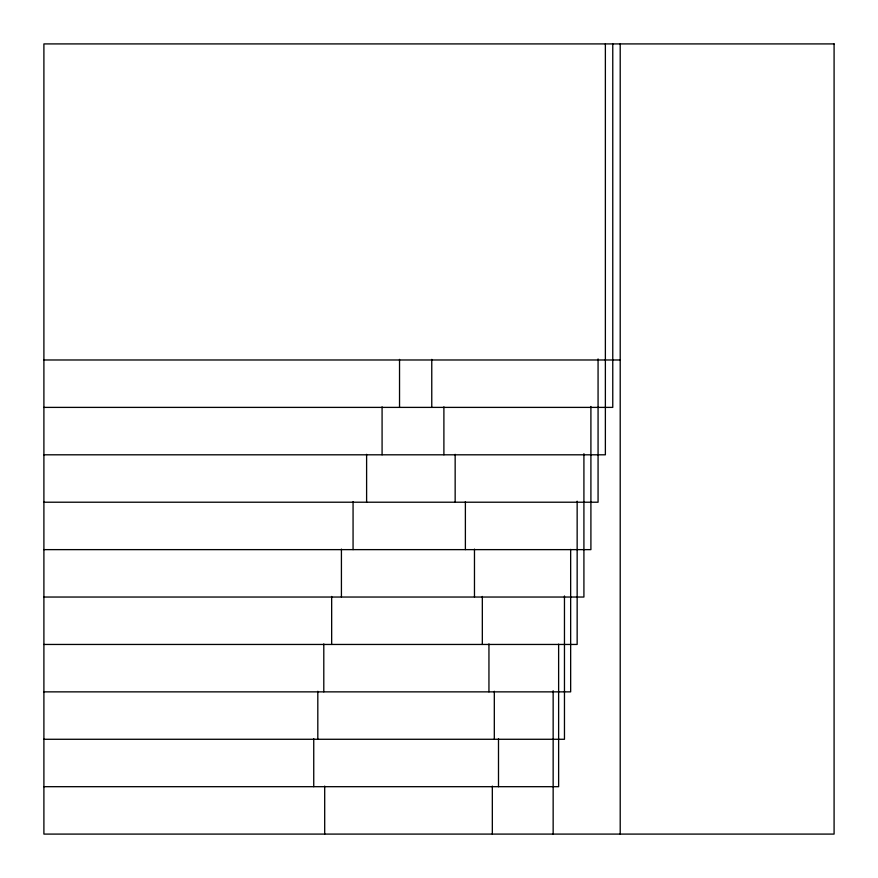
<?xml version="1.0" encoding="UTF-8"?>
<svg xmlns="http://www.w3.org/2000/svg" width="878" height="878" viewBox="0 0 878 878"><rect width="100%" height="100%" fill="white"/><g stroke="black" fill="none" stroke-linecap="round" stroke-linejoin="round"><path stroke-width="1.32" d="M43.9 359.98L620.208 359.98M43.9 407.392L612.767 407.392L612.767 43.911M43.9 454.804L605.37 454.804L605.37 43.911M43.9 502.216L598.072 502.216L598.072 358.926M43.9 549.628L590.905 549.628L590.905 406.448M43.9 597.04L583.914 597.04L583.914 453.696M43.9 644.452L577.153 644.452L577.153 501.195M43.9 691.864L570.656 691.864L570.656 549.398M43.9 739.276L564.466 739.276L564.466 595.964M43.9 786.688L558.627 786.688L558.627 644.156M620.208 43.911L620.208 834.089M553.151 690.756L553.151 834.089M498.495 738.716L498.495 786.688M494.314 691.271L494.314 739.276M492.328 786.084L492.328 834.089M488.947 643.914L488.947 691.864M482.329 596.458L482.329 644.452M474.471 549.123L474.471 597.04M465.384 501.656L465.384 549.628M455.155 454.332L455.155 502.216M443.895 406.865L443.895 454.804M431.767 359.387L431.767 407.392M399.534 359.387L399.534 407.392M382.084 406.865L382.084 454.804M366.609 454.332L366.609 502.216M353.066 501.656L353.066 549.628M341.421 549.123L341.421 597.04M331.664 596.458L331.664 644.452M324.695 786.084L324.695 834.089M323.795 643.914L323.795 691.864M317.814 691.271L317.814 739.276M313.742 738.716L313.742 786.688M834.089 43.911L43.9 43.911L43.9 834.089L834.089 834.089L834.089 43.911"/></g></svg>
